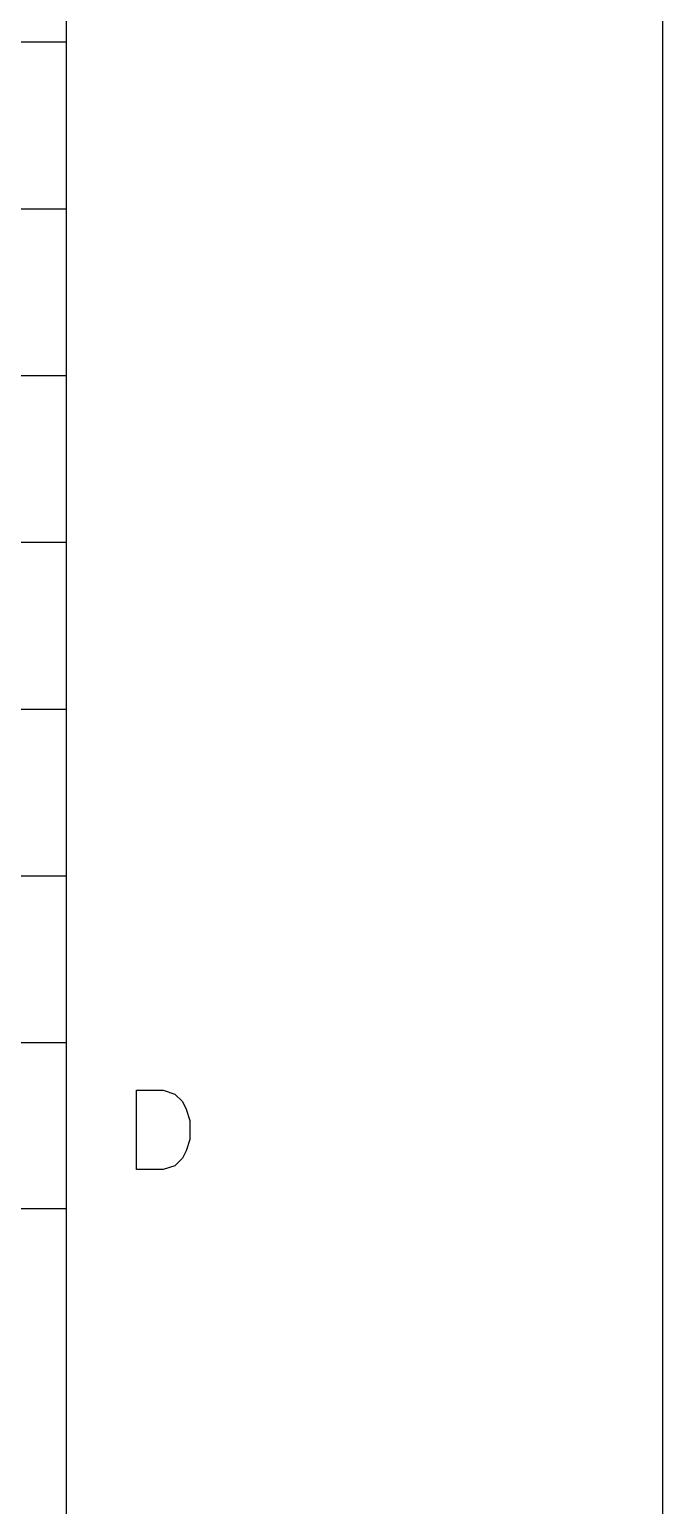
# Model space of a CAD drawing. Header units: millimetres. Extents: x -67 to 528, y -158 to 263.
# Drawn here: x 512.2 to 528.16, y 10.36 to 47.58 of the extents above; entities that cross this region are included whole.
import ezdxf

# ---------------------------------------------------------------- set-up
doc = ezdxf.new("R2010")
doc.units = ezdxf.units.MM

# ---------------------------------------------------------------- blocks, each defined once
blk = doc.blocks.new('Unknown-251777343-6207')
at = {"color": 7, "linetype": 'Continuous'}
for p, q in [((528.161, 262.734), (528.161, -157.972)), ((513.125, 247.711), (513.125, -142.949)), ((513.125, 48.886), (513.125, -142.949)), ((514.901, 18.829), (514.901, 20.832)), ((514.901, 20.832), (515.574, 20.832)), ((515.574, 20.832), (515.862, 20.736)), ((515.862, 20.736), (516.055, 20.546)), ((516.055, 20.546), (516.151, 20.355)), ((516.151, 20.355), (516.247, 20.069)), ((516.247, 20.069), (516.247, 19.592)), ((516.247, 19.592), (516.151, 19.306)), ((516.055, 19.115), (515.862, 18.924)), ((516.151, 19.306), (516.055, 19.115)), ((515.574, 18.829), (514.901, 18.829)), ((515.862, 18.924), (515.574, 18.829))]:
    blk.add_line(p, q, dxfattribs=at)
blk = doc.blocks.new('Unknown-251777343-6200')
at = {"color": 7, "linetype": 'Continuous'}
for p, q in [((433.954, 47.263), (513.136, 47.263)), ((513.136, -142.809), (513.136, 47.263)), ((433.954, 43.059), (513.136, 43.059)), ((433.954, 38.853), (513.136, 38.853)), ((433.954, 34.647), (513.136, 34.647)), ((433.954, 30.441), (513.136, 30.441)), ((433.954, 26.236), (513.136, 26.236)), ((433.954, 22.032), (513.136, 22.031)), ((433.954, 17.85), (513.111, 17.85))]:
    blk.add_line(p, q, dxfattribs=at)

msp = doc.modelspace()

# ---------------------------------------------------------------- block references
for name in ['Unknown-251777343-6207', 'Unknown-251777343-6200']:
    msp.add_blockref(name, (0, 0))

doc.saveas('drawing.dxf')
